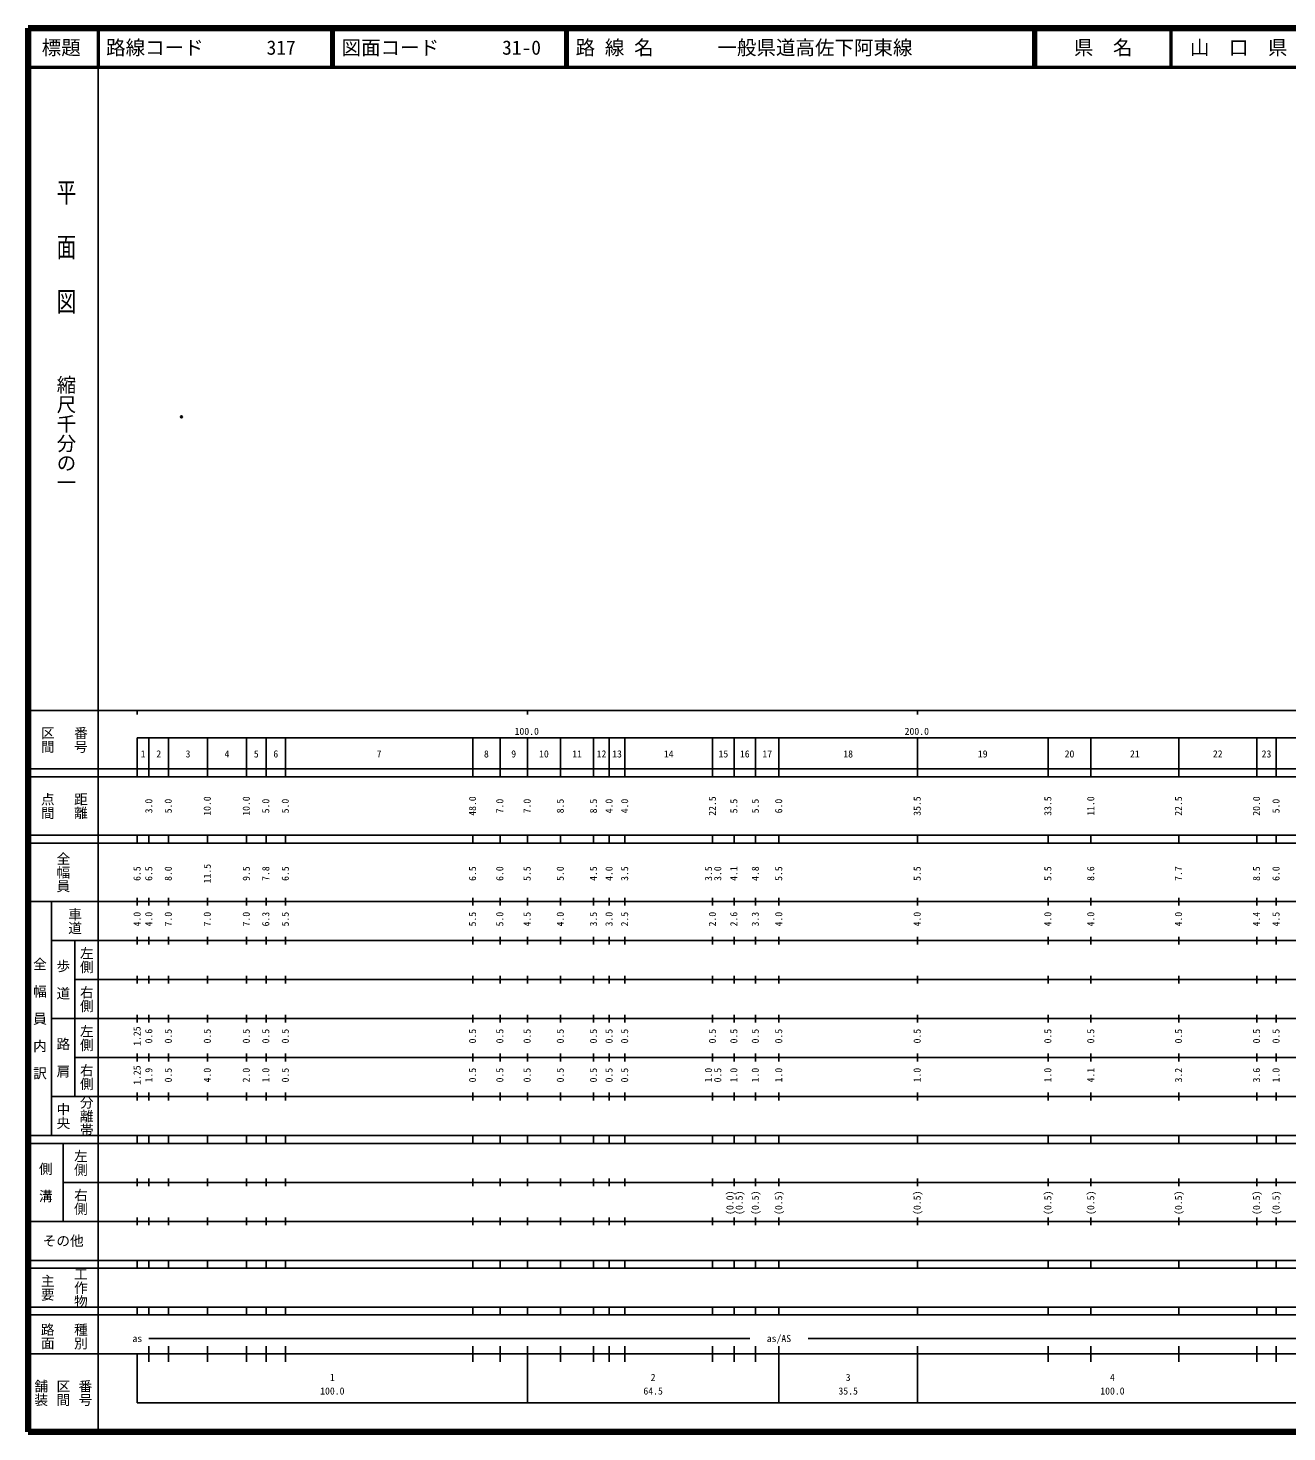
# Model space of a CAD drawing. Units: millimetres on the paper. Extents: x 40 to 680, y 20 to 380.
# Drawn here: x 40 to 362.7, y 20 to 380 of the extents above; entities that cross this region are included whole.
import ezdxf
from ezdxf.enums import TextEntityAlignment as Align

# ---------------------------------------------------------------- set-up
doc = ezdxf.new("R2010")
doc.units = ezdxf.units.MM
doc.header["$PDMODE"] = 32
doc.header["$PDSIZE"] = 0.5
doc.layers.add('M-OTRS', color=6, linetype='Continuous')
doc.layers.add('M-TTL-TXT', color=7, linetype='Continuous')
for name, color, linetype, lineweight in [('M-TTL', 2, 'Continuous', 140), ('M-TTL-BAND', 7, 'Continuous', 25), ('M-TTL-LINE', 7, 'Continuous', 50)]:
    doc.layers.add(name, color=color, linetype=linetype, lineweight=lineweight)
doc.styles.add('@ＭＳ ゴシック', font='')
doc.styles.add('ＭＳ ゴシック', font='')
doc.styles.get('@ＭＳ ゴシック').set_extended_font_data('@MS Gothic')
doc.styles.get('ＭＳ ゴシック').set_extended_font_data('MS Gothic')

msp = doc.modelspace()

# ---------------------------------------------------------------- linework, layer by layer
at = {"layer": 'M-OTRS'}
msp.add_point((79.322, 280.33), dxfattribs=at)
at = {"layer": 'M-TTL'}
for p, q in [((40, 380), (40, 20)), ((680, 380), (40, 380)), ((40, 20), (680, 20))]:
    msp.add_line(p, q, dxfattribs=at)
at = {"layer": 'M-TTL-BAND'}
for p, q in [((58, 370), (58, 20)), ((40, 205), (579, 205)), ((68, 205), (68, 204)), ((168, 205), (168, 204)), ((268, 205), (268, 204)), ((68, 198), (579, 198)), ((68, 198), (68, 188)), ((71, 188), (71, 198)), ((76, 188), (76, 198)), ((86, 188), (86, 198)), ((96, 188), (96, 198)), ((101, 188), (101, 198)), ((106, 188), (106, 198)), ((154, 188), (154, 198)), ((161, 188), (161, 198)), ((168, 188), (168, 198)), ((176.5, 188), (176.5, 198)), ((185, 188), (185, 198)), ((189, 188), (189, 198)), ((193, 188), (193, 198)), ((215.5, 188), (215.5, 198)), ((221, 188), (221, 198)), ((226.5, 188), (226.5, 198)), ((232.5, 188), (232.5, 198)), ((268, 188), (268, 198)), ((301.5, 188), (301.5, 198)), ((312.5, 188), (312.5, 198)), ((335, 188), (335, 198)), ((355, 188), (355, 198)), ((360, 188), (360, 198)), ((40, 190), (579, 190)), ((40, 188), (579, 188)), ((40, 173), (579, 173)), ((68, 171), (68, 173)), ((71, 171), (71, 173)), ((76, 171), (76, 173)), ((86, 171), (86, 173)), ((96, 171), (96, 173)), ((101, 171), (101, 173)), ((106, 171), (106, 173)), ((154, 171), (154, 173)), ((161, 171), (161, 173)), ((168, 171), (168, 173)), ((176.5, 171), (176.5, 173)), ((185, 171), (185, 173)), ((189, 171), (189, 173)), ((193, 171), (193, 173)), ((215.5, 171), (215.5, 173)), ((221, 171), (221, 173)), ((226.5, 171), (226.5, 173)), ((232.5, 171), (232.5, 173)), ((268, 171), (268, 173)), ((301.5, 171), (301.5, 173)), ((312.5, 171), (312.5, 173)), ((335, 171), (335, 173)), ((355, 171), (355, 173)), ((360, 171), (360, 173)), ((40, 171), (579, 171)), ((40, 156), (579, 156)), ((46, 96), (46, 156)), ((68, 155), (68, 157)), ((71, 155), (71, 157)), ((76, 155), (76, 157)), ((86, 155), (86, 157)), ((96, 155), (96, 157)), ((101, 155), (101, 157)), ((106, 155), (106, 157)), ((154, 155), (154, 157)), ((161, 155), (161, 157)), ((168, 155), (168, 157)), ((176.5, 155), (176.5, 157)), ((185, 155), (185, 157)), ((189, 155), (189, 157)), ((193, 155), (193, 157)), ((215.5, 155), (215.5, 157)), ((221, 155), (221, 157)), ((226.5, 155), (226.5, 157)), ((232.5, 155), (232.5, 157)), ((268, 155), (268, 157)), ((301.5, 155), (301.5, 157)), ((312.5, 155), (312.5, 157)), ((335, 155), (335, 157)), ((355, 155), (355, 157)), ((360, 155), (360, 157)), ((46, 146), (579, 146)), ((52, 146), (52, 106)), ((68, 145), (68, 147)), ((71, 145), (71, 147)), ((76, 145), (76, 147)), ((86, 145), (86, 147)), ((96, 145), (96, 147)), ((101, 145), (101, 147)), ((106, 145), (106, 147)), ((154, 145), (154, 147)), ((161, 145), (161, 147)), ((168, 145), (168, 147)), ((176.5, 145), (176.5, 147)), ((185, 145), (185, 147)), ((189, 145), (189, 147)), ((193, 145), (193, 147)), ((215.5, 145), (215.5, 147)), ((221, 145), (221, 147)), ((226.5, 145), (226.5, 147)), ((232.5, 145), (232.5, 147)), ((268, 145), (268, 147)), ((301.5, 145), (301.5, 147)), ((312.5, 145), (312.5, 147)), ((335, 145), (335, 147)), ((355, 145), (355, 147)), ((360, 145), (360, 147)), ((68, 135), (68, 137)), ((71, 135), (71, 137)), ((76, 135), (76, 137)), ((86, 135), (86, 137)), ((96, 135), (96, 137)), ((101, 135), (101, 137)), ((106, 135), (106, 137)), ((154, 135), (154, 137)), ((161, 135), (161, 137)), ((168, 135), (168, 137)), ((176.5, 135), (176.5, 137)), ((185, 135), (185, 137)), ((189, 135), (189, 137)), ((193, 135), (193, 137)), ((215.5, 135), (215.5, 137)), ((221, 135), (221, 137)), ((226.5, 135), (226.5, 137)), ((232.5, 135), (232.5, 137)), ((268, 135), (268, 137)), ((301.5, 135), (301.5, 137)), ((312.5, 135), (312.5, 137)), ((335, 135), (335, 137)), ((355, 135), (355, 137)), ((360, 135), (360, 137)), ((52, 136), (579, 136)), ((46, 126), (579, 126)), ((68, 125), (68, 127)), ((71, 125), (71, 127)), ((76, 125), (76, 127)), ((86, 125), (86, 127)), ((96, 125), (96, 127)), ((101, 125), (101, 127)), ((106, 125), (106, 127)), ((154, 125), (154, 127)), ((161, 125), (161, 127)), ((168, 125), (168, 127)), ((176.5, 125), (176.5, 127)), ((185, 125), (185, 127)), ((189, 125), (189, 127)), ((193, 125), (193, 127)), ((215.5, 125), (215.5, 127)), ((221, 125), (221, 127)), ((226.5, 125), (226.5, 127)), ((232.5, 125), (232.5, 127)), ((268, 125), (268, 127)), ((301.5, 125), (301.5, 127)), ((312.5, 125), (312.5, 127)), ((335, 125), (335, 127)), ((355, 125), (355, 127)), ((360, 125), (360, 127)), ((52, 116), (579, 116)), ((68, 115), (68, 117)), ((71, 115), (71, 117)), ((76, 115), (76, 117)), ((86, 115), (86, 117)), ((96, 115), (96, 117)), ((101, 115), (101, 117)), ((106, 115), (106, 117)), ((154, 115), (154, 117)), ((161, 115), (161, 117)), ((168, 115), (168, 117)), ((176.5, 115), (176.5, 117)), ((185, 115), (185, 117)), ((189, 115), (189, 117)), ((193, 115), (193, 117)), ((215.5, 115), (215.5, 117)), ((221, 115), (221, 117)), ((226.5, 115), (226.5, 117)), ((232.5, 115), (232.5, 117)), ((268, 115), (268, 117)), ((301.5, 115), (301.5, 117)), ((312.5, 115), (312.5, 117)), ((335, 115), (335, 117)), ((355, 115), (355, 117)), ((360, 115), (360, 117)), ((46, 106), (579, 106)), ((68, 105), (68, 107)), ((71, 105), (71, 107)), ((76, 105), (76, 107)), ((86, 105), (86, 107)), ((96, 105), (96, 107)), ((101, 105), (101, 107)), ((106, 105), (106, 107)), ((154, 105), (154, 107)), ((161, 105), (161, 107)), ((168, 105), (168, 107)), ((176.5, 105), (176.5, 107)), ((185, 105), (185, 107)), ((189, 105), (189, 107)), ((193, 105), (193, 107)), ((215.5, 105), (215.5, 107)), ((221, 105), (221, 107)), ((226.5, 105), (226.5, 107)), ((232.5, 105), (232.5, 107)), ((268, 105), (268, 107)), ((301.5, 105), (301.5, 107)), ((312.5, 105), (312.5, 107)), ((335, 105), (335, 107)), ((355, 105), (355, 107)), ((360, 105), (360, 107)), ((40, 96), (579, 96)), ((40, 94), (579, 94)), ((49, 94), (49, 74)), ((68, 94), (68, 96)), ((71, 94), (71, 96)), ((76, 94), (76, 96)), ((86, 94), (86, 96)), ((96, 94), (96, 96)), ((101, 94), (101, 96)), ((106, 94), (106, 96)), ((154, 94), (154, 96)), ((161, 94), (161, 96)), ((168, 94), (168, 96)), ((176.5, 94), (176.5, 96)), ((185, 94), (185, 96)), ((189, 94), (189, 96)), ((193, 94), (193, 96)), ((215.5, 94), (215.5, 96)), ((221, 94), (221, 96)), ((226.5, 94), (226.5, 96)), ((232.5, 94), (232.5, 96)), ((268, 94), (268, 96)), ((301.5, 94), (301.5, 96)), ((312.5, 94), (312.5, 96)), ((335, 94), (335, 96)), ((355, 94), (355, 96)), ((360, 94), (360, 96)), ((49, 84), (579, 84)), ((68, 83), (68, 85)), ((71, 83), (71, 85)), ((76, 83), (76, 85)), ((86, 83), (86, 85)), ((96, 83), (96, 85)), ((101, 83), (101, 85)), ((106, 83), (106, 85)), ((154, 83), (154, 85)), ((161, 83), (161, 85)), ((168, 83), (168, 85)), ((176.5, 83), (176.5, 85)), ((185, 83), (185, 85)), ((189, 83), (189, 85)), ((193, 83), (193, 85)), ((215.5, 83), (215.5, 85)), ((221, 83), (221, 85)), ((226.5, 83), (226.5, 85)), ((232.5, 83), (232.5, 85)), ((268, 83), (268, 85)), ((301.5, 83), (301.5, 85)), ((312.5, 83), (312.5, 85)), ((335, 83), (335, 85)), ((355, 83), (355, 85)), ((360, 83), (360, 85)), ((40, 74), (579, 74)), ((68, 73), (68, 75)), ((71, 73), (71, 75)), ((76, 73), (76, 75)), ((86, 73), (86, 75)), ((96, 73), (96, 75)), ((101, 73), (101, 75)), ((106, 73), (106, 75)), ((154, 73), (154, 75)), ((161, 73), (161, 75)), ((168, 73), (168, 75)), ((176.5, 73), (176.5, 75)), ((185, 73), (185, 75)), ((189, 73), (189, 75)), ((193, 73), (193, 75)), ((215.5, 73), (215.5, 75)), ((221, 73), (221, 75)), ((226.5, 73), (226.5, 75)), ((232.5, 73), (232.5, 75)), ((268, 73), (268, 75)), ((301.5, 73), (301.5, 75)), ((312.5, 73), (312.5, 75)), ((335, 73), (335, 75)), ((355, 73), (355, 75)), ((360, 73), (360, 75)), ((40, 64), (579, 64)), ((40, 62), (579, 62)), ((68, 62), (68, 64)), ((71, 62), (71, 64)), ((76, 62), (76, 64)), ((86, 62), (86, 64)), ((96, 62), (96, 64)), ((101, 62), (101, 64)), ((106, 62), (106, 64)), ((154, 62), (154, 64)), ((161, 62), (161, 64)), ((168, 62), (168, 64)), ((176.5, 62), (176.5, 64)), ((185, 62), (185, 64)), ((189, 62), (189, 64)), ((193, 62), (193, 64)), ((215.5, 62), (215.5, 64)), ((221, 62), (221, 64)), ((226.5, 62), (226.5, 64)), ((232.5, 62), (232.5, 64)), ((268, 62), (268, 64)), ((301.5, 62), (301.5, 64)), ((312.5, 62), (312.5, 64)), ((335, 62), (335, 64)), ((355, 62), (355, 64)), ((360, 62), (360, 64)), ((40, 52), (579, 52)), ((68, 50), (68, 52)), ((71, 50), (71, 52)), ((76, 50), (76, 52)), ((86, 50), (86, 52)), ((96, 50), (96, 52)), ((101, 50), (101, 52)), ((106, 50), (106, 52)), ((154, 50), (154, 52)), ((161, 50), (161, 52)), ((168, 50), (168, 52)), ((176.5, 50), (176.5, 52)), ((185, 50), (185, 52)), ((189, 50), (189, 52)), ((193, 50), (193, 52)), ((215.5, 50), (215.5, 52)), ((221, 50), (221, 52)), ((226.5, 50), (226.5, 52)), ((232.5, 50), (232.5, 52)), ((268, 50), (268, 52)), ((301.5, 50), (301.5, 52)), ((312.5, 50), (312.5, 52)), ((335, 50), (335, 52)), ((355, 50), (355, 52)), ((360, 50), (360, 52)), ((40, 50), (579, 50)), ((71, 44), (225, 44)), ((240, 44), (551.5, 44)), ((40, 40), (579, 40)), ((68, 40), (68, 27.5)), ((71, 38), (71, 42)), ((76, 38), (76, 42)), ((86, 38), (86, 42)), ((96, 38), (96, 42)), ((101, 38), (101, 42)), ((106, 38), (106, 42)), ((154, 38), (154, 42)), ((161, 38), (161, 42)), ((168, 27.5), (168, 42)), ((176.5, 38), (176.5, 42)), ((185, 38), (185, 42)), ((189, 38), (189, 42)), ((193, 38), (193, 42)), ((215.5, 38), (215.5, 42)), ((221, 38), (221, 42)), ((226.5, 38), (226.5, 42)), ((232.5, 27.5), (232.5, 42)), ((268, 27.5), (268, 42)), ((301.5, 38), (301.5, 42)), ((312.5, 38), (312.5, 42)), ((335, 38), (335, 42)), ((355, 38), (355, 42)), ((360, 38), (360, 42)), ((68, 27.5), (579, 27.5))]:
    msp.add_line(p, q, dxfattribs=at)
at = {"layer": 'M-TTL-LINE'}
for p, q in [((58, 380), (58, 370)), ((117.75, 380), (117.75, 370)), ((118.25, 380), (118.25, 370)), ((177.75, 380), (177.75, 370)), ((178.25, 380), (178.25, 370)), ((297.75, 380), (297.75, 370)), ((298.25, 380), (298.25, 370)), ((333, 380), (333, 370)), ((40, 370), (680, 370))]:
    msp.add_line(p, q, dxfattribs=at)

# ---------------------------------------------------------------- texts
at = {"layer": 'M-TTL-BAND', "style": '@ＭＳ ゴシック', "width": 1.4}
msp.add_text('平  面  図', height=3.666, rotation=270, dxfattribs=at).set_placement((49.777, 306.475), align=Align.MIDDLE_RIGHT)
at = {"layer": 'M-TTL-BAND', "style": '@ＭＳ ゴシック'}
msp.add_text('縮尺千分の一', height=3.666, rotation=270, dxfattribs=at).set_placement((49.777, 261.03), align=Align.MIDDLE_RIGHT)
for s, p in [('区間', (45, 197.5)), ('番号', (53.5, 197.5)), ('点間', (45, 180.5)), ('距離', (53.5, 180.5)), ('全幅員', (49, 163.5)), ('車道', (52, 151)), ('左側', (55, 141)), ('全\u3000幅\u3000員\u3000内\u3000訳', (43, 126)), ('歩\u3000道', (49, 136)), ('右側', (55, 131)), ('左側', (55, 121)), ('路\u3000肩', (49, 116)), ('右側', (55, 111)), ('分離帯', (55, 101)), ('中央', (49, 101)), ('左側', (53.5, 89)), ('側\u3000溝', (44.5, 84)), ('右側', (53.5, 79)), ('工作物', (53.5, 57)), ('主要', (45, 57)), ('路面', (45, 44.5)), ('種別', (53.5, 44.5)), ('舗装', (43.333, 30)), ('区間', (49, 30)), ('番号', (54.667, 30))]:
    msp.add_text(s, height=2.566, rotation=270, dxfattribs=at).set_placement(p, align=Align.MIDDLE_CENTER)
at = {"layer": 'M-TTL-BAND', "style": 'ＭＳ ゴシック'}
for s, p in [('100.0', (167.844, 198.195)), ('200.0', (267.844, 198.195)), ('1', (69.5, 192.405)), ('2', (73.5, 192.405)), ('3', (81, 192.405)), ('4', (91, 192.405)), ('5', (98.5, 192.405)), ('6', (103.5, 192.405)), ('7', (130, 192.405)), ('8', (157.5, 192.405)), ('9', (164.5, 192.405)), ('10', (172.25, 192.405)), ('11', (180.75, 192.405)), ('12', (187, 192.405)), ('13', (191, 192.405)), ('14', (204.25, 192.405)), ('15', (218.25, 192.405)), ('16', (223.75, 192.405)), ('17', (229.5, 192.405)), ('18', (250.25, 192.405)), ('19', (284.75, 192.405)), ('20', (307, 192.405)), ('21', (323.75, 192.405)), ('22', (345, 192.405)), ('23', (357.5, 192.405)), ('as', (68, 42.5)), ('as/AS', (232.5, 42.5)), ('1', (118, 32.523)), ('2', (200.25, 32.523)), ('3', (250.25, 32.523)), ('4', (318, 32.523)), ('100.0', (118, 29.033)), ('64.5', (200.25, 29.033)), ('35.5', (250.25, 29.033)), ('100.0', (318, 29.033))]:
    msp.add_text(s, height=1.833, dxfattribs=at).set_placement(p, align=Align.BOTTOM_CENTER)
for s, p in [('3.0', (72.393, 180.5)), ('5.0', (77.393, 180.5)), ('10.0', (87.393, 180.5)), ('10.0', (97.393, 180.5)), ('5.0', (102.393, 180.5)), ('5.0', (107.393, 180.5)), ('48.0', (155.393, 180.5)), ('7.0', (162.393, 180.5)), ('7.0', (169.393, 180.5)), ('8.5', (177.893, 180.5)), ('8.5', (186.393, 180.5)), ('4.0', (190.393, 180.5)), ('4.0', (194.393, 180.5)), ('22.5', (216.893, 180.5)), ('5.5', (222.393, 180.5)), ('5.5', (227.893, 180.5)), ('6.0', (233.893, 180.5)), ('35.5', (269.393, 180.5)), ('33.5', (302.893, 180.5)), ('11.0', (313.893, 180.5)), ('22.5', (336.393, 180.5)), ('20.0', (356.393, 180.5)), ('5.0', (361.393, 180.5)), ('6.5', (69.393, 163.174)), ('6.5', (72.393, 163.174)), ('8.0', (77.393, 163.174)), ('11.5', (87.393, 163.174)), ('9.5', (97.393, 163.174)), ('7.8', (102.393, 163.174)), ('6.5', (107.393, 163.174)), ('6.5', (155.393, 163.174)), ('6.0', (162.393, 163.174)), ('5.5', (169.393, 163.174)), ('5.0', (177.893, 163.174)), ('4.5', (186.393, 163.174)), ('4.0', (190.393, 163.174)), ('3.5', (194.393, 163.174)), ('3.5', (215.893, 163.174)), ('3.0', (218.263, 163.174)), ('4.1', (222.393, 163.174)), ('4.8', (227.893, 163.174)), ('5.5', (233.893, 163.174)), ('5.5', (269.393, 163.174)), ('5.5', (302.893, 163.174)), ('8.6', (313.893, 163.174)), ('7.7', (336.393, 163.174)), ('8.5', (356.393, 163.174)), ('6.0', (361.393, 163.174)), ('4.0', (69.393, 151.5)), ('4.0', (72.393, 151.5)), ('7.0', (77.393, 151.5)), ('7.0', (87.393, 151.5)), ('7.0', (97.393, 151.5)), ('6.3', (102.393, 151.5)), ('5.5', (107.393, 151.5)), ('5.5', (155.393, 151.5)), ('5.0', (162.393, 151.5)), ('4.5', (169.393, 151.5)), ('4.0', (177.893, 151.5)), ('3.5', (186.393, 151.5)), ('3.0', (190.393, 151.5)), ('2.5', (194.393, 151.5)), ('2.0', (216.893, 151.5)), ('2.6', (222.393, 151.5)), ('3.3', (227.893, 151.5)), ('4.0', (233.893, 151.5)), ('4.0', (269.393, 151.5)), ('4.0', (302.893, 151.5)), ('4.0', (313.893, 151.5)), ('4.0', (336.393, 151.5)), ('4.4', (356.393, 151.5)), ('4.5', (361.393, 151.5)), ('1.25', (69.393, 121.5)), ('0.6', (72.393, 121.5)), ('0.5', (77.393, 121.5)), ('0.5', (87.393, 121.5)), ('0.5', (97.393, 121.5)), ('0.5', (102.393, 121.5)), ('0.5', (107.393, 121.5)), ('0.5', (155.393, 121.5)), ('0.5', (162.393, 121.5)), ('0.5', (169.393, 121.5)), ('0.5', (177.893, 121.5)), ('0.5', (186.393, 121.5)), ('0.5', (190.393, 121.5)), ('0.5', (194.393, 121.5)), ('0.5', (216.893, 121.5)), ('0.5', (222.393, 121.5)), ('0.5', (227.893, 121.5)), ('0.5', (233.893, 121.5)), ('0.5', (269.393, 121.5)), ('0.5', (302.893, 121.5)), ('0.5', (313.893, 121.5)), ('0.5', (336.393, 121.5)), ('0.5', (356.393, 121.5)), ('0.5', (361.393, 121.5)), ('1.25', (69.393, 111.5)), ('1.9', (72.393, 111.5)), ('0.5', (77.393, 111.5)), ('4.0', (87.393, 111.5)), ('2.0', (97.393, 111.5)), ('1.0', (102.393, 111.5)), ('0.5', (107.393, 111.5)), ('0.5', (155.393, 111.5)), ('0.5', (162.393, 111.5)), ('0.5', (169.393, 111.5)), ('0.5', (177.893, 111.5)), ('0.5', (186.393, 111.5)), ('0.5', (190.393, 111.5)), ('0.5', (194.393, 111.5)), ('1.0', (215.893, 111.5)), ('0.5', (218.263, 111.5)), ('1.0', (222.393, 111.5)), ('1.0', (227.893, 111.5)), ('1.0', (233.893, 111.5)), ('1.0', (269.393, 111.5)), ('1.0', (302.893, 111.5)), ('4.1', (313.893, 111.5)), ('3.2', (336.393, 111.5)), ('3.6', (356.393, 111.5)), ('1.0', (361.393, 111.5)), ('(0.0)', (221.393, 78.764)), ('(0.5)', (223.763, 78.764)), ('(0.5)', (227.893, 78.764)), ('(0.5)', (233.893, 78.764)), ('(0.5)', (269.393, 78.764)), ('(0.5)', (302.893, 78.764)), ('(0.5)', (313.893, 78.764)), ('(0.5)', (336.393, 78.764)), ('(0.5)', (356.393, 78.764)), ('(0.5)', (361.393, 78.764))]:
    msp.add_text(s, height=1.833, rotation=90, dxfattribs=at).set_placement(p, align=Align.BOTTOM_CENTER)
msp.add_text('その他', height=2.566, dxfattribs=at).set_placement((49, 69), align=Align.MIDDLE_CENTER)
at = {"layer": 'M-TTL-TXT', "style": 'ＭＳ ゴシック'}
for s, p in [('標題', (48.5, 375)), ('県\u3000名', (315.625, 375)), ('山\u3000口\u3000県', (350.375, 375))]:
    msp.add_text(s, height=3.666, dxfattribs=at).set_placement(p, align=Align.MIDDLE_CENTER)
for s, p in [('路線コード', (60, 375)), ('317', (101.142, 375)), ('図面コード', (120.38, 375)), ('31-0', (161.521, 375)), ('路 線 名', (180.38, 375)), ('一般県道高佐下阿東線', (216.734, 375))]:
    msp.add_text(s, height=3.666, dxfattribs=at).set_placement(p, align=Align.MIDDLE_LEFT)

doc.saveas('drawing.dxf')
